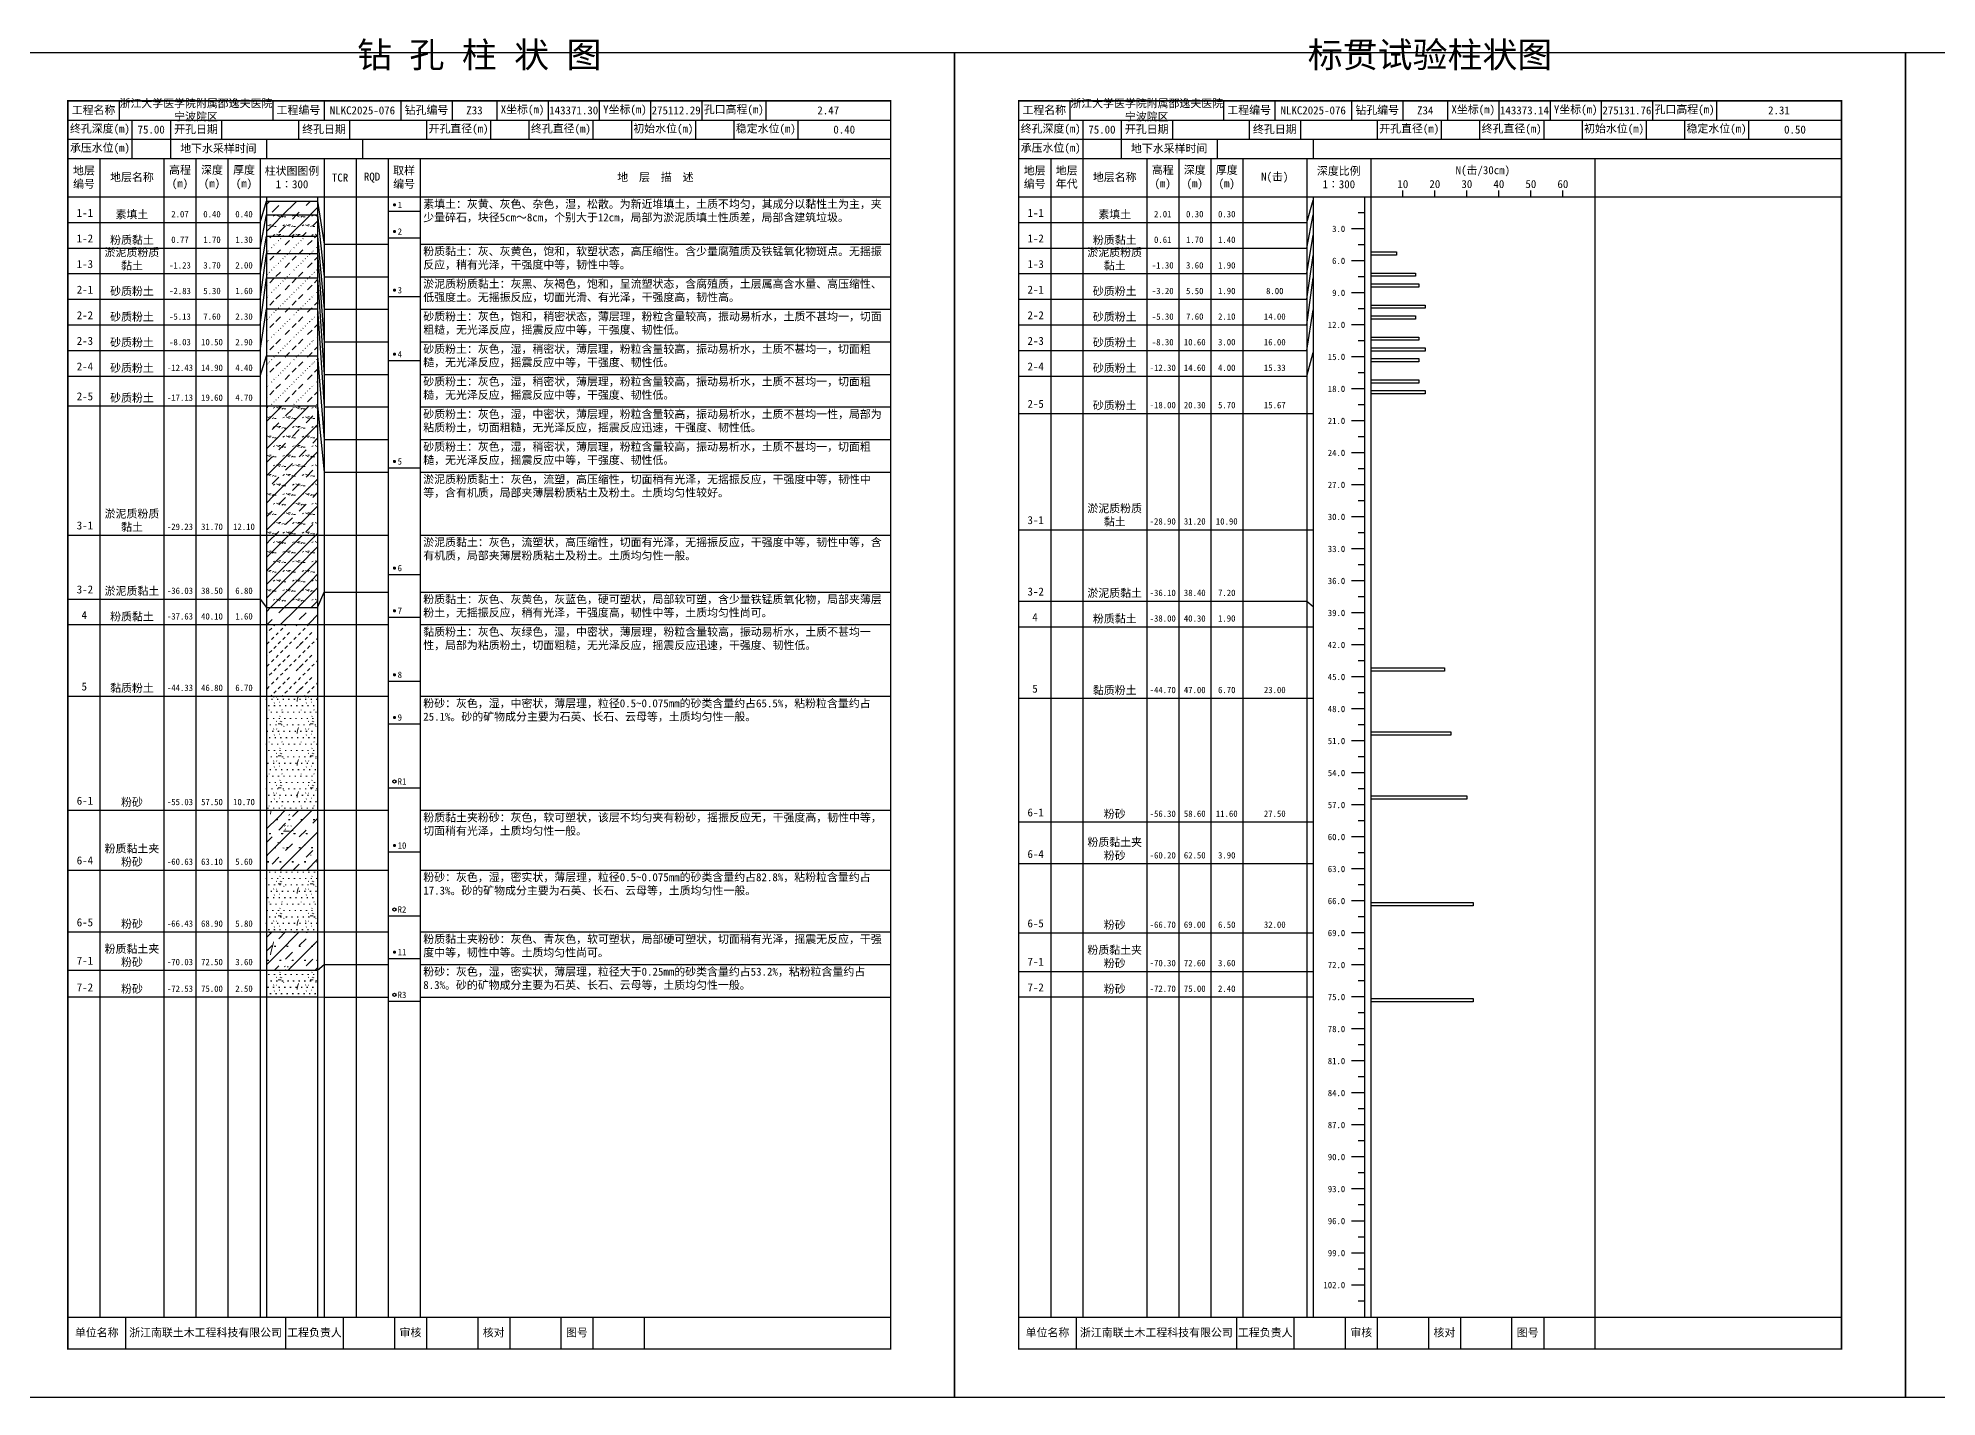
# Model space of a CAD drawing. Extents: x 297 to 65340, y 0 to 425.
# Drawn here: x 42185 to 42778, y 0 to 425 of the extents above; entities that cross this region are included whole.
import ezdxf
from ezdxf.enums import TextEntityAlignment as Align

# ---------------------------------------------------------------- set-up
doc = ezdxf.new("R2010")
doc.units = 0
doc.layers.get('0').update_dxf_attribs({"linetype": 'CONTINUOUS'})
doc.layers.add('FRAME', color=7, linetype='CONTINUOUS')
doc.layers.add('STRATUM', color=7, linetype='CONTINUOUS')
doc.layers.add('HATCH', color=7, linetype='CONTINUOUS', lineweight=13)
doc.styles.add('ST', font='')
doc.styles.get('ST').set_extended_font_data('SimSun')
pattern_1 = [(45, (0, 0), (-4.2426407, 4.2426407), [10, 0]), (45, (1.061, -3.182), (-2.12132034, 6.363961), [3, -3])]
pattern_2 = [(45, (0, 0), (-4.2426407, 4.2426407), [10, 0]), (45, (1.061, -3.182), (-2.12132034, 6.363961), [3, -3]), (26.565, (1.0741, -0.2536), (5.99982296, 5.99981224), [0.567, -12.849]), (0, (0.507, -0.2536), (0, 6), [0.567, -5.433]), (26.565, (-1.5813, 0), (5.99982296, 5.99981224), [0.567, -12.849]), (0, (-1.074, 0.2536), (0, 6), [0.567, -5.433]), (153.435, (0.5071, -0.2536), (-5.9998176, -5.36e-06), [1.134, -12.2826]), (26.565, (4.0741, 2.7464), (5.99982296, 5.99981224), [0.567, -12.849]), (0, (3.507, 2.7464), (0, 6), [0.567, -5.433]), (26.565, (1.4187, 3), (5.99982296, 5.99981224), [0.567, -12.849]), (0, (1.926, 3.2536), (0, 6), [0.567, -5.433]), (153.435, (3.5071, 2.7464), (-5.9998176, -5.36e-06), [1.134, -12.2826])]
pattern_3 = [(45.000006, (0, 0), (-7.3e-07, 6.99998237), [1.971956, -7.927535]), (45.000006, (2.813, 2.829), (-7.3e-07, 6.99998237), [1.99367, -7.905828]), (45.000006, (5.0675, 5.082), (-7.3e-07, 6.99998237), [1.813609, -8.085882]), (26.565052, (0, 3.5), (7.00000042, 7.00000017), [0.0965, -15.555976]), (36.869899, (0.7, 4.2), (6.999999835, 7.000000165), [0.197747, -34.802253]), (315.00001, (3.5, 6.976), (6.99998237, 1.2e-06), [0.033054, -9.866441]), (26.565052, (3.5, 0), (7.00000042, 7.00000017), [0.144749, -15.507727]), (26.565052, (4.2, 0.7), (7.00000042, 7.00000017), [0.10528, -15.547196]), (90.000004, (4.55, 1.05), (-7, -5e-07), [0.028767, -6.971233]), (26.565052, (4.9, 1.4), (7.00000042, 7.00000017), [0.091014, -31.213938]), (36.869899, (5.6, 2.1), (6.999999835, 7.000000165), [0.110692, -34.889308]), (45.000002, (6.3, 2.8), (-2.4e-07, 6.99998237), [0.109112, -9.790383]), (315.00001, (6.914, 3.548), (6.99998237, 1.2e-06), [0.033054, -9.866441]), (36.869898, (1.4, 4.9), (6.999999957, 7.000000043), [0.10224, -34.89776]), (53.130103, (2.1, 5.6), (13.999999763, 21.00000016), [0.134384, -34.865616]), (53.130103, (2.8, 6.3), (13.999999763, 21.00000016), [0.126246, -34.873754])]
pattern_4 = [(82.875, (-0.8346, -1.206), (0.00036925, 10.00017644), [0.08929, -80.53371]), (143.13, (-0.7336, -1.2818), (-29.99996427, 20.00005359), [0.12627, -49.87373]), (172.875, (-0.5564, -1.304), (-70.000245666, 9.99966033), [0.17857, -80.44443]), (206.565, (-0.378, -1.2147), (-9.99970493, -9.99968706), [0.19954, -22.16046]), (243.435, (-0.2887, -1.0363), (8.93e-06, -9.999696), [0.19954, -22.16146]), (255.964, (-0.1994, -0.679), (-0.00020004, -9.99950129), [0.36813, -40.86287]), (255.964, (0.1106, 0.561), (-0.00020004, -9.99950129), [1.27838, -39.95262]), (255.964, (0.179, 0.835), (-0.00020004, -9.99950129), [0.28235, -40.94865]), (216.87, (0.3694, 1.0892), (-9.99998214, -10.00001786), [0.12627, -49.87373]), (243.435, (0.2683, 1.0135), (8.93e-06, -9.999696), [0.19954, -22.16146]), (206.565, (0.548, 1.1785), (-9.99970493, -9.99968706), [0.19954, -22.16046]), (172.875, (0.725, 1.1563), (-70.000245666, 9.99966033), [0.17857, -80.44443]), (143.13, (0.826, 1.0806), (-29.99996427, 20.00005359), [0.12627, -49.87373]), (82.875, (0.815, 0.992), (0.00036925, 10.00017644), [0.08929, -80.53371]), (0, (-0.33, 0.34), (0, 10), [0.89286, -9.10714]), (0, (0.025, 0), (1, 2), [0, -1.75]), (0, (0, 0.025), (1, 2), [0, -1.75]), (0, (0, 0), (1, 2), [0, -1.75]), (0, (-0.025, 0), (1, 2), [0, -1.75]), (0, (0, -0.025), (1, 2), [0, -1.75])]
pattern_5 = [(82.875, (-1.8361, -2.6533), (0.00081235, 22.00038817), [0.196438, -177.174162]), (143.13, (-1.614, -2.82), (-65.9999214, 44.0001179), [0.277794, -109.722206]), (172.875, (-1.224, -2.8687), (-154.00054047, 21.99925272), [0.392854, -176.977746]), (206.565, (-0.831, -2.672), (-21.9993508, -21.9993115), [0.438988, -48.753012]), (243.435, (-0.635, -2.28), (1.96e-05, -21.9993312), [0.438988, -48.755212]), (255.964, (-0.4387, -1.494), (-0.0004401, -21.9989028), [0.809886, -89.898314]), (255.964, (0.2434, 1.2344), (-0.0004401, -21.9989028), [2.812436, -87.895764]), (255.964, (0.394, 1.837), (-0.0004401, -21.9989028), [0.62117, -90.08703]), (216.87, (0.8126, 2.3963), (-21.9999607, -22.0000393), [0.277794, -109.722206]), (243.435, (0.59, 2.23), (1.96e-05, -21.9993312), [0.438988, -48.755212]), (206.565, (1.205, 2.593), (-21.9993508, -21.9993115), [0.438988, -48.753012]), (172.875, (1.595, 2.544), (-154.00054047, 21.99925272), [0.392854, -176.977746]), (143.13, (1.8173, 2.3772), (-65.9999214, 44.0001179), [0.277794, -109.722206]), (82.875, (1.793, 2.1823), (0.00081235, 22.00038817), [0.196438, -177.174162]), (0, (-0.725, 0.748), (0, 22), [1.964292, -20.035708]), (0, (0.055, 0), (2.2, 4.4), [0, -3.85]), (0, (0, 0.055), (2.2, 4.4), [0, -3.85]), (0, (0, 0), (2.2, 4.4), [0, -3.85]), (0, (-0.055, 0), (2.2, 4.4), [0, -3.85]), (0, (0, -0.055), (2.2, 4.4), [0, -3.85])]

# ---------------------------------------------------------------- blocks, each defined once
blk = doc.blocks.new('SolidCircle')
at = {"const_width": 0.5}
blk.add_lwpolyline([(-0.25, 0, 1), (0.25, 0, 1)], format="xyb", close=True, dxfattribs=at)

msp = doc.modelspace()

# ---------------------------------------------------------------- hatches: boundary and pattern name
at = {"layer": 'HATCH'}
h = msp.add_hatch(dxfattribs=at)
h.set_pattern_fill('FZNT', color=256, style=0)
h.set_pattern_definition(pattern_1)
h.paths.add_polyline_path([(42272, 373.67), (42256, 373.67), (42256, 369.33), (42272, 369.33)])
h = msp.add_hatch(dxfattribs=at)
h.set_pattern_fill('YNFNT', color=256, style=0)
h.set_pattern_definition(pattern_2)
h.paths.add_polyline_path([(42272, 369.33), (42256, 369.33), (42256, 362.67), (42272, 362.67)])
h = msp.add_hatch(dxfattribs=at)
h.set_pattern_fill('SZFT', color=256, style=0)
h.set_pattern_definition(pattern_3)
h.paths.add_polyline_path([(42272, 362.67), (42256, 362.67), (42256, 357.33), (42272, 357.33)])
h = msp.add_hatch(dxfattribs=at)
h.set_pattern_fill('SZFT', color=256, style=0)
h.set_pattern_definition(pattern_3)
h.paths.add_polyline_path([(42272, 357.33), (42256, 357.33), (42256, 349.67), (42272, 349.67)])
h = msp.add_hatch(dxfattribs=at)
h.set_pattern_fill('SZFT', color=256, style=0)
h.set_pattern_definition(pattern_3)
h.paths.add_polyline_path([(42272, 349.67), (42256, 349.67), (42256, 340), (42272, 340)])
h = msp.add_hatch(dxfattribs=at)
h.set_pattern_fill('SZFT', color=256, style=0)
h.set_pattern_definition(pattern_3)
h.paths.add_polyline_path([(42272, 340), (42256, 340), (42256, 325.33), (42272, 325.33)])
h = msp.add_hatch(dxfattribs=at)
h.set_pattern_fill('SZFT', color=256, style=0)
h.set_pattern_definition(pattern_3)
h.paths.add_polyline_path([(42272, 325.33), (42256, 325.33), (42256, 309.67), (42272, 309.67)])
h = msp.add_hatch(dxfattribs=at)
h.set_pattern_fill('YNFNT', color=256, style=0)
h.set_pattern_definition(pattern_2)
h.paths.add_polyline_path([(42272, 309.67), (42256, 309.67), (42256, 269.33), (42272, 269.33)])
h = msp.add_hatch(dxfattribs=at)
h.set_pattern_fill('YNNT', color=256, style=0)
h.set_pattern_definition([(45, (0, 0), (-2.12132034, 2.12132034), [10, 0]), (26.565, (1.0741, -0.2536), (5.99982296, 5.99981224), [0.567, -12.849]), (0, (0.507, -0.2536), (0, 6), [0.567, -5.433]), (26.565, (-1.5813, 0), (5.99982296, 5.99981224), [0.567, -12.849]), (0, (-1.074, 0.2536), (0, 6), [0.567, -5.433]), (153.435, (0.5071, -0.2536), (-5.9998176, -5.36e-06), [1.134, -12.2826]), (26.565, (4.0741, 2.7464), (5.99982296, 5.99981224), [0.567, -12.849]), (0, (3.507, 2.7464), (0, 6), [0.567, -5.433]), (26.565, (1.4187, 3), (5.99982296, 5.99981224), [0.567, -12.849]), (0, (1.926, 3.2536), (0, 6), [0.567, -5.433]), (153.435, (3.5071, 2.7464), (-5.9998176, -5.36e-06), [1.134, -12.2826])])
h.paths.add_polyline_path([(42272, 269.33), (42256, 269.33), (42256, 246.67), (42272, 246.67)])
h = msp.add_hatch(dxfattribs=at)
h.set_pattern_fill('FZNT', color=256, style=0)
h.set_pattern_definition(pattern_1)
h.paths.add_polyline_path([(42272, 246.67), (42256, 246.67), (42256, 241.33), (42272, 241.33)])
h = msp.add_hatch(dxfattribs=at)
h.set_pattern_fill('NZFT', color=256, style=0)
h.set_pattern_definition([(45.000005, (0, 0), (-6e-07, 6.99998237), [0.947297, -8.952198]), (45.000005, (1.4, 1.4), (-6e-07, 6.99998237), [0.986898, -8.912597]), (45.000005, (2.8, 2.8), (-6e-07, 6.99998237), [1.060182, -8.839313]), (45.000005, (4.2, 4.2), (-6e-07, 6.99998237), [0.949178, -8.950318]), (45.000005, (5.6, 5.6), (-6e-07, 6.99998237), [1.036501, -8.862994]), (45.000005, (3.5, 0), (-6e-07, 6.99998237), [1.013348, -8.886147]), (45.000005, (4.9, 1.4), (-6e-07, 6.99998237), [1.078956, -12.120371]), (45.000005, (6.3, 2.8), (-6e-07, 6.99998237), [0.998824, -8.900671]), (45.000003, (0.7, 4.2), (-3.7e-07, 6.99998237), [1.05533, -8.844165]), (45.000003, (2.1, 5.6), (-3.7e-07, 6.99998237), [1.036501, -8.862994])])
h.paths.add_polyline_path([(42272, 241.33), (42256, 241.33), (42256, 219), (42272, 219)])
h = msp.add_hatch(dxfattribs=at)
h.set_pattern_fill('FS', color=256, style=0)
h.set_pattern_definition(pattern_4)
h.paths.add_polyline_path([(42272, 219), (42256, 219), (42256, 183.33), (42272, 183.33)])
h = msp.add_hatch(dxfattribs=at)
h.set_pattern_fill('FZNT', color=256, style=0)
h.set_pattern_definition(pattern_1)
h.paths.add_polyline_path([(42272, 183.33), (42256, 183.33), (42256, 164.67), (42272, 164.67)])
h = msp.add_hatch(dxfattribs=at)
h.set_pattern_fill('FS', color=256, scale=2.2, style=0)
h.set_pattern_definition(pattern_5)
h.paths.add_polyline_path([(42272, 183.33), (42256, 183.33), (42256, 164.67), (42272, 164.67)])
h = msp.add_hatch(dxfattribs=at)
h.set_pattern_fill('FS', color=256, style=0)
h.set_pattern_definition(pattern_4)
h.paths.add_polyline_path([(42272, 164.67), (42256, 164.67), (42256, 145.33), (42272, 145.33)])
h = msp.add_hatch(dxfattribs=at)
h.set_pattern_fill('FZNT', color=256, style=0)
h.set_pattern_definition(pattern_1)
h.paths.add_polyline_path([(42272, 145.33), (42256, 145.33), (42256, 133.33), (42272, 133.33)])
h = msp.add_hatch(dxfattribs=at)
h.set_pattern_fill('FS', color=256, scale=2.2, style=0)
h.set_pattern_definition(pattern_5)
h.paths.add_polyline_path([(42272, 145.33), (42256, 145.33), (42256, 133.33), (42272, 133.33)])
h = msp.add_hatch(dxfattribs=at)
h.set_pattern_fill('FS', color=256, style=0)
h.set_pattern_definition(pattern_4)
h.paths.add_polyline_path([(42272, 133.33), (42256, 133.33), (42256, 125), (42272, 125)])

# ---------------------------------------------------------------- linework, layer by layer
at = {"layer": 'FRAME', "color": 245, "linetype": 'Continuous'}
for points in [[(42174, 0), (42471, 0), (42471, 420), (42174, 420)], [(42471, 0), (42768, 0), (42768, 420), (42471, 420)], [(42768, 0), (43065, 0), (43065, 420), (42768, 420)]]:
    msp.add_lwpolyline(points, close=True, dxfattribs=at)
at = {"layer": 'FRAME', "linetype": 'Continuous', "const_width": 0.5}
for points in [[(42194, 15), (42451, 15), (42451, 405), (42194, 405)], [(42491, 15), (42748, 15), (42748, 405), (42491, 405)]]:
    msp.add_lwpolyline(points, close=True, dxfattribs=at)
at = {"layer": 'FRAME', "color": 0, "linetype": 'Continuous'}
for points in [[(42210, 405), (42210, 399)], [(42258, 405), (42258, 399)], [(42274, 405), (42274, 399)], [(42298, 405), (42298, 399)], [(42314, 405), (42314, 399)], [(42328, 405), (42328, 399)], [(42344, 405), (42344, 399)], [(42360, 405), (42360, 399)], [(42376, 405), (42376, 399)], [(42392, 405), (42392, 399)], [(42412, 405), (42412, 399)], [(42451, 405), (42451, 399)], [(42507, 405), (42507, 399)], [(42555, 405), (42555, 399)], [(42571, 405), (42571, 399)], [(42595, 405), (42595, 399)], [(42611, 405), (42611, 399)], [(42625, 405), (42625, 399)], [(42641, 405), (42641, 399)], [(42657, 405), (42657, 399)], [(42673, 405), (42673, 399)], [(42689, 405), (42689, 399)], [(42709, 405), (42709, 399)], [(42748, 405), (42748, 399)], [(42194, 399), (42451, 399)], [(42214, 399), (42214, 393)], [(42226, 399), (42226, 393)], [(42242, 399), (42242, 393)], [(42266, 399), (42266, 393)], [(42282, 399), (42282, 393)], [(42306, 399), (42306, 393)], [(42326, 399), (42326, 393)], [(42338, 399), (42338, 393)], [(42358, 399), (42358, 393)], [(42370, 399), (42370, 393)], [(42390, 399), (42390, 393)], [(42402, 399), (42402, 393)], [(42422, 399), (42422, 393)], [(42451, 399), (42451, 393)], [(42491, 399), (42748, 399)], [(42511, 399), (42511, 393)], [(42523, 399), (42523, 393)], [(42539, 399), (42539, 393)], [(42563, 399), (42563, 393)], [(42579, 399), (42579, 393)], [(42603, 399), (42603, 393)], [(42623, 399), (42623, 393)], [(42635, 399), (42635, 393)], [(42655, 399), (42655, 393)], [(42667, 399), (42667, 393)], [(42687, 399), (42687, 393)], [(42699, 399), (42699, 393)], [(42719, 399), (42719, 393)], [(42748, 399), (42748, 393)], [(42194, 393), (42451, 393)], [(42214, 393), (42214, 387)], [(42226, 393), (42226, 387)], [(42256, 393), (42256, 387)], [(42286, 393), (42286, 387)], [(42491, 393), (42748, 393)], [(42511, 393), (42511, 387)], [(42523, 393), (42523, 387)], [(42553, 393), (42553, 387)], [(42583, 393), (42583, 387)], [(42194, 387), (42451, 387)], [(42204, 387), (42204, 25)], [(42224, 387), (42224, 25)], [(42234, 387), (42234, 25)], [(42244, 387), (42244, 25)], [(42254, 387), (42254, 25)], [(42274, 387), (42274, 25)], [(42284, 387), (42284, 25)], [(42294, 387), (42294, 25)], [(42304, 387), (42304, 25)], [(42451, 387), (42451, 25)], [(42491, 387), (42748, 387)], [(42501, 387), (42501, 25)], [(42511, 387), (42511, 25)], [(42531, 387), (42531, 25)], [(42541, 387), (42541, 25)], [(42551, 387), (42551, 25)], [(42561, 387), (42561, 25)], [(42581, 387), (42581, 25)], [(42601, 387), (42601, 25)], [(42671, 387), (42671, 25)], [(42194, 375), (42451, 375)], [(42256, 375), (42256, 25)], [(42272, 375), (42272, 25)], [(42491, 375), (42748, 375)], [(42583, 375), (42583, 25)], [(42599, 375), (42599, 25)], [(42611, 375), (42611, 377)], [(42621, 375), (42621, 377)], [(42631, 375), (42631, 377)], [(42641, 375), (42641, 377)], [(42651, 375), (42651, 377)], [(42661, 375), (42661, 377)], [(42194, 25), (42451, 25)], [(42212, 25), (42212, 15)], [(42262, 25), (42262, 15)], [(42280, 25), (42280, 15)], [(42296, 25), (42296, 15)], [(42306, 25), (42306, 15)], [(42322, 25), (42322, 15)], [(42332, 25), (42332, 15)], [(42348, 25), (42348, 15)], [(42358, 25), (42358, 15)], [(42374, 25), (42374, 15)], [(42491, 25), (42748, 25)], [(42509, 25), (42509, 15)], [(42559, 25), (42559, 15)], [(42577, 25), (42577, 15)], [(42593, 25), (42593, 15)], [(42603, 25), (42603, 15)], [(42619, 25), (42619, 15)], [(42629, 25), (42629, 15)], [(42645, 25), (42645, 15)], [(42655, 25), (42655, 15)], [(42671, 25), (42671, 15)]]:
    msp.add_lwpolyline(points, dxfattribs=at)
at = {"layer": 'STRATUM', "linetype": 'Continuous'}
for points in [[(42581, 367), (42583, 374)], [(42254, 367), (42256, 373.67), (42272, 373.67), (42274, 360.23)], [(42254, 359), (42256, 369.33), (42272, 369.33), (42274, 350.06)], [(42294, 370.5), (42304, 370.5)], [(42581, 359), (42583, 369.33)], [(42599, 370), (42597, 370)], [(42194, 367), (42204, 367)], [(42204, 367), (42224, 367)], [(42224, 367), (42234, 367)], [(42234, 367), (42244, 367)], [(42244, 367), (42254, 367)], [(42254, 351), (42256, 362.67), (42272, 362.67), (42274, 339.88)], [(42294, 362.17), (42304, 362.17)], [(42491, 367), (42501, 367)], [(42501, 367), (42511, 367)], [(42511, 367), (42531, 367)], [(42531, 367), (42541, 367)], [(42541, 367), (42551, 367)], [(42551, 367), (42561, 367)], [(42561, 367), (42581, 367)], [(42581, 351), (42583, 363)], [(42599, 365), (42595, 365)], [(42194, 359), (42204, 359)], [(42204, 359), (42224, 359)], [(42224, 359), (42234, 359)], [(42234, 359), (42244, 359)], [(42244, 359), (42254, 359)], [(42254, 343), (42256, 357.33), (42272, 357.33), (42274, 329.7)], [(42274, 360.23), (42284, 360.23)], [(42284, 360.23), (42294, 360.23)], [(42304, 360.23), (42451, 360.23)], [(42491, 359), (42501, 359)], [(42501, 359), (42511, 359)], [(42511, 359), (42531, 359)], [(42531, 359), (42541, 359)], [(42541, 359), (42551, 359)], [(42551, 359), (42561, 359)], [(42561, 359), (42581, 359)], [(42581, 343), (42583, 356.67)], [(42599, 360), (42597, 360)], [(42601, 357.83), (42609, 357.83), (42609, 356.83), (42601, 356.83)], [(42194, 351), (42204, 351)], [(42204, 351), (42224, 351)], [(42224, 351), (42234, 351)], [(42234, 351), (42244, 351)], [(42244, 351), (42254, 351)], [(42274, 350.06), (42284, 350.06)], [(42284, 350.06), (42294, 350.06)], [(42304, 350.06), (42451, 350.06)], [(42491, 351), (42501, 351)], [(42501, 351), (42511, 351)], [(42511, 351), (42531, 351)], [(42531, 351), (42541, 351)], [(42541, 351), (42551, 351)], [(42551, 351), (42561, 351)], [(42561, 351), (42581, 351)], [(42599, 355), (42595, 355)], [(42601, 351.17), (42615, 351.17), (42615, 350.17), (42601, 350.17)], [(42254, 335), (42256, 349.67), (42272, 349.67), (42274, 319.53)], [(42581, 335), (42583, 349.67)], [(42599, 345), (42595, 345)], [(42599, 350), (42597, 350)], [(42601, 347.83), (42616, 347.83), (42616, 346.83), (42601, 346.83)], [(42194, 343), (42204, 343)], [(42204, 343), (42224, 343)], [(42224, 343), (42234, 343)], [(42234, 343), (42244, 343)], [(42244, 343), (42254, 343)], [(42254, 327), (42256, 340), (42272, 340), (42274, 309.35)], [(42274, 339.88), (42284, 339.88)], [(42284, 339.88), (42294, 339.88)], [(42294, 343.83), (42304, 343.83)], [(42304, 339.88), (42451, 339.88)], [(42491, 343), (42501, 343)], [(42501, 343), (42511, 343)], [(42511, 343), (42531, 343)], [(42531, 343), (42541, 343)], [(42541, 343), (42551, 343)], [(42551, 343), (42561, 343)], [(42561, 343), (42581, 343)], [(42581, 327), (42583, 339.67)], [(42599, 340), (42597, 340)], [(42601, 341.17), (42618, 341.17), (42618, 340.17), (42601, 340.17)], [(42194, 335), (42204, 335)], [(42204, 335), (42224, 335)], [(42224, 335), (42234, 335)], [(42234, 335), (42244, 335)], [(42244, 335), (42254, 335)], [(42491, 335), (42501, 335)], [(42501, 335), (42511, 335)], [(42511, 335), (42531, 335)], [(42531, 335), (42541, 335)], [(42541, 335), (42551, 335)], [(42551, 335), (42561, 335)], [(42561, 335), (42581, 335)], [(42599, 335), (42595, 335)], [(42601, 337.83), (42615, 337.83), (42615, 336.83), (42601, 336.83)], [(42194, 327), (42204, 327)], [(42204, 327), (42224, 327)], [(42224, 327), (42234, 327)], [(42234, 327), (42244, 327)], [(42244, 327), (42254, 327)], [(42274, 329.7), (42284, 329.7)], [(42284, 329.7), (42294, 329.7)], [(42304, 329.7), (42451, 329.7)], [(42491, 327), (42501, 327)], [(42501, 327), (42511, 327)], [(42511, 327), (42531, 327)], [(42531, 327), (42541, 327)], [(42541, 327), (42551, 327)], [(42551, 327), (42561, 327)], [(42561, 327), (42581, 327)], [(42581, 319), (42583, 326.33)], [(42599, 330), (42597, 330)], [(42601, 331.17), (42616, 331.17), (42616, 330.17), (42601, 330.17)], [(42601, 327.83), (42618, 327.83), (42618, 326.83), (42601, 326.83)], [(42254, 319), (42256, 325.33), (42272, 325.33), (42274, 299.17)], [(42294, 323.83), (42304, 323.83)], [(42599, 325), (42595, 325)], [(42601, 324.5), (42616, 324.5), (42616, 323.5), (42601, 323.5)], [(42194, 319), (42204, 319)], [(42204, 319), (42224, 319)], [(42224, 319), (42234, 319)], [(42234, 319), (42244, 319)], [(42244, 319), (42254, 319)], [(42274, 319.53), (42284, 319.53)], [(42284, 319.53), (42294, 319.53)], [(42304, 319.53), (42451, 319.53)], [(42491, 319), (42501, 319)], [(42501, 319), (42511, 319)], [(42511, 319), (42531, 319)], [(42531, 319), (42541, 319)], [(42541, 319), (42551, 319)], [(42551, 319), (42561, 319)], [(42561, 319), (42581, 319)], [(42599, 315), (42595, 315)], [(42599, 320), (42597, 320)], [(42601, 317.83), (42616, 317.83), (42616, 316.83), (42601, 316.83)], [(42601, 314.5), (42618, 314.5), (42618, 313.5), (42601, 313.5)], [(42194, 309.67), (42204, 309.67)], [(42204, 309.67), (42224, 309.67)], [(42224, 309.67), (42234, 309.67)], [(42234, 309.67), (42244, 309.67)], [(42244, 309.67), (42254, 309.67)], [(42254, 309.67), (42256, 309.67), (42272, 309.67), (42274, 289)], [(42274, 309.35), (42284, 309.35)], [(42284, 309.35), (42294, 309.35)], [(42304, 309.35), (42451, 309.35)], [(42599, 310), (42597, 310)], [(42491, 307.33), (42501, 307.33)], [(42501, 307.33), (42511, 307.33)], [(42511, 307.33), (42531, 307.33)], [(42531, 307.33), (42541, 307.33)], [(42541, 307.33), (42551, 307.33)], [(42551, 307.33), (42561, 307.33)], [(42561, 307.33), (42581, 307.33)], [(42581, 307.33), (42583, 307.33)], [(42599, 305), (42595, 305)], [(42274, 299.17), (42284, 299.17)], [(42284, 299.17), (42294, 299.17)], [(42304, 299.17), (42451, 299.17)], [(42599, 300), (42597, 300)], [(42599, 295), (42595, 295)], [(42274, 289), (42284, 289)], [(42284, 289), (42294, 289)], [(42294, 290.33), (42304, 290.33)], [(42304, 289), (42451, 289)], [(42599, 285), (42595, 285)], [(42599, 290), (42597, 290)], [(42599, 280), (42597, 280)], [(42599, 275), (42595, 275)], [(42194, 269.33), (42204, 269.33)], [(42204, 269.33), (42224, 269.33)], [(42224, 269.33), (42234, 269.33)], [(42234, 269.33), (42244, 269.33)], [(42244, 269.33), (42254, 269.33)], [(42254, 269.33), (42256, 269.33), (42272, 269.33), (42274, 269.33)], [(42274, 269.33), (42284, 269.33)], [(42284, 269.33), (42294, 269.33)], [(42304, 269.33), (42451, 269.33)], [(42491, 271), (42501, 271)], [(42501, 271), (42511, 271)], [(42511, 271), (42531, 271)], [(42531, 271), (42541, 271)], [(42541, 271), (42551, 271)], [(42551, 271), (42561, 271)], [(42561, 271), (42581, 271)], [(42581, 271), (42583, 271)], [(42599, 270), (42597, 270)], [(42599, 265), (42595, 265)], [(42294, 257), (42304, 257)], [(42599, 260), (42597, 260)], [(42194, 249.33), (42204, 249.33)], [(42204, 249.33), (42224, 249.33)], [(42224, 249.33), (42234, 249.33)], [(42234, 249.33), (42244, 249.33)], [(42244, 249.33), (42254, 249.33)], [(42254, 249.33), (42256, 246.67), (42272, 246.67), (42274, 251.51)], [(42274, 251.51), (42284, 251.51)], [(42284, 251.51), (42294, 251.51)], [(42304, 251.51), (42451, 251.51)], [(42599, 255), (42595, 255)], [(42599, 250), (42597, 250)], [(42294, 243.67), (42304, 243.67)], [(42491, 248.67), (42501, 248.67)], [(42501, 248.67), (42511, 248.67)], [(42511, 248.67), (42531, 248.67)], [(42531, 248.67), (42541, 248.67)], [(42541, 248.67), (42551, 248.67)], [(42551, 248.67), (42561, 248.67)], [(42561, 248.67), (42581, 248.67)], [(42581, 248.67), (42583, 247)], [(42599, 245), (42595, 245)], [(42194, 241.33), (42204, 241.33)], [(42204, 241.33), (42224, 241.33)], [(42224, 241.33), (42234, 241.33)], [(42234, 241.33), (42244, 241.33)], [(42244, 241.33), (42254, 241.33)], [(42254, 241.33), (42256, 241.33), (42272, 241.33), (42274, 241.33)], [(42274, 241.33), (42284, 241.33)], [(42284, 241.33), (42294, 241.33)], [(42304, 241.33), (42451, 241.33)], [(42491, 240.67), (42501, 240.67)], [(42501, 240.67), (42511, 240.67)], [(42511, 240.67), (42531, 240.67)], [(42531, 240.67), (42541, 240.67)], [(42541, 240.67), (42551, 240.67)], [(42551, 240.67), (42561, 240.67)], [(42561, 240.67), (42581, 240.67)], [(42581, 240.67), (42583, 240.67)], [(42599, 240), (42597, 240)], [(42599, 235), (42595, 235)], [(42599, 230), (42597, 230)], [(42601, 227.83), (42624, 227.83), (42624, 226.83), (42601, 226.83)], [(42294, 223.67), (42304, 223.67)], [(42599, 225), (42595, 225)], [(42599, 220), (42597, 220)], [(42194, 219), (42204, 219)], [(42204, 219), (42224, 219)], [(42224, 219), (42234, 219)], [(42234, 219), (42244, 219)], [(42244, 219), (42254, 219)], [(42254, 219), (42256, 219), (42272, 219), (42274, 219)], [(42274, 219), (42284, 219)], [(42284, 219), (42294, 219)], [(42304, 219), (42451, 219)], [(42491, 218.33), (42501, 218.33)], [(42501, 218.33), (42511, 218.33)], [(42511, 218.33), (42531, 218.33)], [(42531, 218.33), (42541, 218.33)], [(42541, 218.33), (42551, 218.33)], [(42551, 218.33), (42561, 218.33)], [(42561, 218.33), (42581, 218.33)], [(42581, 218.33), (42583, 218.33)], [(42599, 215), (42595, 215)], [(42294, 210.33), (42304, 210.33)], [(42599, 210), (42597, 210)], [(42601, 207.83), (42626, 207.83), (42626, 206.83), (42601, 206.83)], [(42599, 205), (42595, 205)], [(42599, 200), (42597, 200)], [(42294, 190.33), (42304, 190.33)], [(42599, 195), (42595, 195)], [(42599, 190), (42597, 190)], [(42599, 185), (42595, 185)], [(42601, 187.83), (42631, 187.83), (42631, 186.83), (42601, 186.83)], [(42194, 183.33), (42204, 183.33)], [(42204, 183.33), (42224, 183.33)], [(42224, 183.33), (42234, 183.33)], [(42234, 183.33), (42244, 183.33)], [(42244, 183.33), (42254, 183.33)], [(42254, 183.33), (42256, 183.33), (42272, 183.33), (42274, 183.33)], [(42274, 183.33), (42284, 183.33)], [(42284, 183.33), (42294, 183.33)], [(42304, 183.33), (42451, 183.33)], [(42491, 179.67), (42501, 179.67)], [(42501, 179.67), (42511, 179.67)], [(42511, 179.67), (42531, 179.67)], [(42531, 179.67), (42541, 179.67)], [(42541, 179.67), (42551, 179.67)], [(42551, 179.67), (42561, 179.67)], [(42561, 179.67), (42581, 179.67)], [(42581, 179.67), (42583, 179.67)], [(42599, 180), (42597, 180)], [(42599, 175), (42595, 175)], [(42294, 170.33), (42304, 170.33)], [(42491, 166.67), (42501, 166.67)], [(42501, 166.67), (42511, 166.67)], [(42511, 166.67), (42531, 166.67)], [(42531, 166.67), (42541, 166.67)], [(42541, 166.67), (42551, 166.67)], [(42551, 166.67), (42561, 166.67)], [(42561, 166.67), (42581, 166.67)], [(42581, 166.67), (42583, 166.67)], [(42599, 170), (42597, 170)], [(42194, 164.67), (42204, 164.67)], [(42204, 164.67), (42224, 164.67)], [(42224, 164.67), (42234, 164.67)], [(42234, 164.67), (42244, 164.67)], [(42244, 164.67), (42254, 164.67)], [(42254, 164.67), (42256, 164.67), (42272, 164.67), (42274, 164.67)], [(42274, 164.67), (42284, 164.67)], [(42284, 164.67), (42294, 164.67)], [(42304, 164.67), (42451, 164.67)], [(42599, 165), (42595, 165)], [(42599, 155), (42595, 155)], [(42599, 160), (42597, 160)], [(42601, 154.5), (42633, 154.5), (42633, 153.5), (42601, 153.5)], [(42294, 150.33), (42304, 150.33)], [(42599, 150), (42597, 150)], [(42194, 145.33), (42204, 145.33)], [(42204, 145.33), (42224, 145.33)], [(42224, 145.33), (42234, 145.33)], [(42234, 145.33), (42244, 145.33)], [(42244, 145.33), (42254, 145.33)], [(42254, 145.33), (42256, 145.33), (42272, 145.33), (42274, 145.33)], [(42274, 145.33), (42284, 145.33)], [(42284, 145.33), (42294, 145.33)], [(42304, 145.33), (42451, 145.33)], [(42491, 145), (42501, 145)], [(42501, 145), (42511, 145)], [(42511, 145), (42531, 145)], [(42531, 145), (42541, 145)], [(42541, 145), (42551, 145)], [(42551, 145), (42561, 145)], [(42561, 145), (42581, 145)], [(42581, 145), (42583, 145)], [(42599, 145), (42595, 145)], [(42294, 137), (42304, 137)], [(42599, 140), (42597, 140)], [(42194, 133.33), (42204, 133.33)], [(42204, 133.33), (42224, 133.33)], [(42224, 133.33), (42234, 133.33)], [(42234, 133.33), (42244, 133.33)], [(42244, 133.33), (42254, 133.33)], [(42254, 133.33), (42256, 133.33), (42272, 133.33), (42274, 135.16)], [(42274, 135.16), (42284, 135.16)], [(42284, 135.16), (42294, 135.16)], [(42304, 135.16), (42451, 135.16)], [(42491, 133), (42501, 133)], [(42501, 133), (42511, 133)], [(42511, 133), (42531, 133)], [(42531, 133), (42541, 133)], [(42541, 133), (42551, 133)], [(42551, 133), (42561, 133)], [(42561, 133), (42581, 133)], [(42581, 133), (42583, 133)], [(42599, 135), (42595, 135)], [(42194, 125), (42204, 125)], [(42204, 125), (42224, 125)], [(42224, 125), (42234, 125)], [(42234, 125), (42244, 125)], [(42244, 125), (42254, 125)], [(42254, 125), (42256, 125), (42272, 125), (42274, 124.98)], [(42274, 124.98), (42284, 124.98)], [(42284, 124.98), (42294, 124.98)], [(42304, 124.98), (42451, 124.98)], [(42491, 125), (42501, 125)], [(42501, 125), (42511, 125)], [(42511, 125), (42531, 125)], [(42531, 125), (42541, 125)], [(42541, 125), (42551, 125)], [(42551, 125), (42561, 125)], [(42561, 125), (42581, 125)], [(42581, 125), (42583, 125)], [(42599, 125), (42595, 125)], [(42599, 130), (42597, 130)], [(42294, 123.67), (42304, 123.67)], [(42599, 120), (42597, 120)], [(42601, 124.5), (42633, 124.5), (42633, 123.5), (42601, 123.5)], [(42599, 115), (42595, 115)], [(42599, 110), (42597, 110)], [(42599, 105), (42595, 105)], [(42599, 95), (42595, 95)], [(42599, 100), (42597, 100)], [(42599, 90), (42597, 90)], [(42599, 85), (42595, 85)], [(42599, 80), (42597, 80)], [(42599, 75), (42595, 75)], [(42599, 70), (42597, 70)], [(42599, 65), (42595, 65)], [(42599, 60), (42597, 60)], [(42599, 55), (42595, 55)], [(42599, 50), (42597, 50)], [(42599, 45), (42595, 45)], [(42599, 40), (42597, 40)], [(42599, 35), (42595, 35)], [(42599, 30), (42597, 30)]]:
    msp.add_lwpolyline(points, dxfattribs=at)
at = {"layer": 'STRATUM'}
for centre in [(42296, 192.33), (42296, 152.33), (42296, 125.67)]:
    msp.add_circle(centre, 0.5, dxfattribs=at)

# ---------------------------------------------------------------- block references
for p in [(42296, 372.5), (42296, 364.17), (42296, 345.83), (42296, 325.83), (42296, 292.33), (42296, 259), (42296, 245.67), (42296, 225.67), (42296, 212.33), (42296, 172.33), (42296, 139)]:
    msp.add_blockref('SolidCircle', p, dxfattribs=at)

# ---------------------------------------------------------------- texts
at = {"layer": 'FRAME', "style": 'ST'}
for s, p in [('钻 孔 柱 状 图', (42322.5, 413)), ('标贯试验柱状图', (42619.5, 413))]:
    msp.add_text(s, height=8, dxfattribs=at).set_placement(p, align=Align.BOTTOM_CENTER)
for s, p in [('10', (42611, 379)), ('20', (42621, 379)), ('30', (42631, 379)), ('40', (42641, 379)), ('50', (42651, 379)), ('60', (42661, 379))]:
    msp.add_text(s, height=2.5, dxfattribs=at).set_placement(p, align=Align.MIDDLE_CENTER)
at = {"layer": 'FRAME', "char_height": 2.5, "attachment_point": 5, "style": 'ST'}
for s, insert, width in [('工程名称', (42202, 402), 16), ('浙江大学医学院附属邵逸夫医院宁波院区', (42234, 402), 48), ('工程编号', (42266, 402), 16), ('钻孔编号', (42306, 402), 16), ('X坐标(m)', (42336, 402), 16), ('Y坐标(m)', (42368, 402), 16), ('孔口高程(m)', (42402, 402), 20), ('工程名称', (42499, 402), 16), ('浙江大学医学院附属邵逸夫医院宁波院区', (42531, 402), 48), ('工程编号', (42563, 402), 16), ('钻孔编号', (42603, 402), 16), ('X坐标(m)', (42633, 402), 16), ('Y坐标(m)', (42665, 402), 16), ('孔口高程(m)', (42699, 402), 20), ('终孔深度(m)', (42204, 396), 20), ('开孔日期', (42234, 396), 16), ('终孔日期', (42274, 396), 16), ('NLKC2025-076', (42286, 402), 24), ('开孔直径(m)', (42316, 396), 20), ('Z33', (42321, 402), 14), ('终孔直径(m)', (42348, 396), 20), ('143371.30', (42352, 402), 16), ('初始水位(m)', (42380, 396), 20), ('275112.29', (42384, 402), 16), ('稳定水位(m)', (42412, 396), 20), ('2.47', (42431.5, 402), 39), ('终孔深度(m)', (42501, 396), 20), ('开孔日期', (42531, 396), 16), ('终孔日期', (42571, 396), 16), ('NLKC2025-076', (42583, 402), 24), ('开孔直径(m)', (42613, 396), 20), ('Z34', (42618, 402), 14), ('终孔直径(m)', (42645, 396), 20), ('143373.14', (42649, 402), 16), ('初始水位(m)', (42677, 396), 20), ('275131.76', (42681, 402), 16), ('稳定水位(m)', (42709, 396), 20), ('2.31', (42728.5, 402), 39), ('承压水位(m)', (42204, 390), 20), ('75.00', (42220, 396), 12), ('地下水采样时间', (42241, 390), 30), ('0.40', (42436.5, 396), 29), ('承压水位(m)', (42501, 390), 20), ('75.00', (42517, 396), 12), ('地下水采样时间', (42538, 390), 30), ('0.50', (42733.5, 396), 29), ('地层编号', (42199, 381), 10), ('地层名称', (42214, 381), 20), ('高程\\P(m)', (42229, 381), 10), ('深度\\P(m)', (42239, 381), 10), ('厚度\\P(m)', (42249, 381), 10), ('柱状图图例\\P1∶300', (42264, 381), 20), ('TCR', (42279, 381), 10), ('RQD', (42289, 381), 10), ('取样编号', (42299, 381), 10), ('地  层  描  述', (42377.5, 381), 147), ('地层编号', (42496, 381), 10), ('地层年代', (42506, 381), 10), ('地层名称', (42521, 381), 20), ('高程\\P(m)', (42536, 381), 10), ('深度\\P(m)', (42546, 381), 10), ('厚度\\P(m)', (42556, 381), 10), ('N(击)', (42571, 381), 20), ('深度比例\\P1∶300', (42591, 381), 20), ('N(击/30cm)', (42636, 383), 70), ('单位名称', (42203, 20), 18), ('浙江南联土木工程科技有限公司', (42237, 20), 50), ('工程负责人', (42271, 20), 18), ('审核', (42301, 20), 10), ('核对', (42327, 20), 10), ('图号', (42353, 20), 10), ('单位名称', (42500, 20), 18), ('浙江南联土木工程科技有限公司', (42534, 20), 50), ('工程负责人', (42568, 20), 18), ('审核', (42598, 20), 10), ('核对', (42624, 20), 10), ('图号', (42650, 20), 10)]:
    msp.add_mtext(s, dxfattribs=dict(at, insert=insert, width=width))
at = {"layer": 'STRATUM', "style": 'ST'}
for s, height, p in [('1-1', 2.5, (42196.75, 370)), ('1', 2, (42297, 372.5)), ('1-1', 2.5, (42493.75, 370)), ('1-2', 2.5, (42196.75, 362)), ('2', 2, (42297, 364.17)), ('1-2', 2.5, (42493.75, 362)), ('1-3', 2.5, (42196.75, 354)), ('1-3', 2.5, (42493.75, 354)), ('2-1', 2.5, (42196.75, 346)), ('3', 2, (42297, 345.83)), ('2-1', 2.5, (42493.75, 346)), ('2-2', 2.5, (42196.75, 338)), ('2-2', 2.5, (42493.75, 338)), ('2-3', 2.5, (42196.75, 330)), ('4', 2, (42297, 325.83)), ('2-3', 2.5, (42493.75, 330)), ('2-4', 2.5, (42196.75, 322)), ('2-4', 2.5, (42493.75, 322)), ('2-5', 2.5, (42196.75, 312.67)), ('2-5', 2.5, (42493.75, 310.33)), ('5', 2, (42297, 292.33)), ('3-1', 2.5, (42196.75, 272.33)), ('3-1', 2.5, (42493.75, 274)), ('6', 2, (42297, 259)), ('3-2', 2.5, (42196.75, 252.33)), ('3-2', 2.5, (42493.75, 251.67)), ('4', 2.5, (42198.25, 244.33)), ('7', 2, (42297, 245.67)), ('4', 2.5, (42495.25, 243.67)), ('8', 2, (42297, 225.67)), ('5', 2.5, (42198.25, 222)), ('5', 2.5, (42495.25, 221.33)), ('9', 2, (42297, 212.33)), ('R1', 2, (42297, 192.33)), ('6-1', 2.5, (42196.75, 186.33)), ('6-1', 2.5, (42493.75, 182.67)), ('10', 2, (42297, 172.33)), ('6-4', 2.5, (42196.75, 167.67)), ('6-4', 2.5, (42493.75, 169.67)), ('6-5', 2.5, (42196.75, 148.33)), ('R2', 2, (42297, 152.33)), ('6-5', 2.5, (42493.75, 148)), ('7-1', 2.5, (42196.75, 136.33)), ('11', 2, (42297, 139)), ('7-1', 2.5, (42493.75, 136)), ('7-2', 2.5, (42196.75, 128)), ('R3', 2, (42297, 125.67)), ('7-2', 2.5, (42493.75, 128))]:
    msp.add_text(s, height=height, dxfattribs=at).set_placement(p, align=Align.MIDDLE_LEFT)
for s, p in [('2.07', (42229, 368)), ('0.40', (42239, 368)), ('0.40', (42249, 368)), ('2.01', (42536, 368)), ('0.30', (42546, 368)), ('0.30', (42556, 368)), ('0.77', (42229, 360)), ('1.70', (42239, 360)), ('1.30', (42249, 360)), ('0.61', (42536, 360)), ('1.70', (42546, 360)), ('1.40', (42556, 360)), ('-1.23', (42229, 352)), ('3.70', (42239, 352)), ('2.00', (42249, 352)), ('-1.30', (42536, 352)), ('3.60', (42546, 352)), ('1.90', (42556, 352)), ('-2.83', (42229, 344)), ('5.30', (42239, 344)), ('1.60', (42249, 344)), ('-3.20', (42536, 344)), ('5.50', (42546, 344)), ('1.90', (42556, 344)), ('8.00', (42571, 344)), ('-5.13', (42229, 336)), ('7.60', (42239, 336)), ('2.30', (42249, 336)), ('-5.30', (42536, 336)), ('7.60', (42546, 336)), ('2.10', (42556, 336)), ('14.00', (42571, 336)), ('-8.03', (42229, 328)), ('10.50', (42239, 328)), ('2.90', (42249, 328)), ('-8.30', (42536, 328)), ('10.60', (42546, 328)), ('3.00', (42556, 328)), ('16.00', (42571, 328)), ('-12.43', (42229, 320)), ('14.90', (42239, 320)), ('4.40', (42249, 320)), ('-12.30', (42536, 320)), ('14.60', (42546, 320)), ('4.00', (42556, 320)), ('15.33', (42571, 320)), ('-17.13', (42229, 310.67)), ('19.60', (42239, 310.67)), ('4.70', (42249, 310.67)), ('-18.00', (42536, 308.33)), ('20.30', (42546, 308.33)), ('5.70', (42556, 308.33)), ('15.67', (42571, 308.33)), ('-29.23', (42229, 270.33)), ('31.70', (42239, 270.33)), ('12.10', (42249, 270.33)), ('-28.90', (42536, 272)), ('31.20', (42546, 272)), ('10.90', (42556, 272)), ('-36.03', (42229, 250.33)), ('38.50', (42239, 250.33)), ('6.80', (42249, 250.33)), ('-36.10', (42536, 249.67)), ('38.40', (42546, 249.67)), ('7.20', (42556, 249.67)), ('-37.63', (42229, 242.33)), ('40.10', (42239, 242.33)), ('1.60', (42249, 242.33)), ('-38.00', (42536, 241.67)), ('40.30', (42546, 241.67)), ('1.90', (42556, 241.67)), ('-44.33', (42229, 220)), ('46.80', (42239, 220)), ('6.70', (42249, 220)), ('-44.70', (42536, 219.33)), ('47.00', (42546, 219.33)), ('6.70', (42556, 219.33)), ('23.00', (42571, 219.33)), ('-55.03', (42229, 184.33)), ('57.50', (42239, 184.33)), ('10.70', (42249, 184.33)), ('-56.30', (42536, 180.67)), ('58.60', (42546, 180.67)), ('11.60', (42556, 180.67)), ('27.50', (42571, 180.67)), ('-60.63', (42229, 165.67)), ('63.10', (42239, 165.67)), ('5.60', (42249, 165.67)), ('-60.20', (42536, 167.67)), ('62.50', (42546, 167.67)), ('3.90', (42556, 167.67)), ('-66.43', (42229, 146.33)), ('68.90', (42239, 146.33)), ('5.80', (42249, 146.33)), ('-66.70', (42536, 146)), ('69.00', (42546, 146)), ('6.50', (42556, 146)), ('32.00', (42571, 146)), ('-70.03', (42229, 134.33)), ('72.50', (42239, 134.33)), ('3.60', (42249, 134.33)), ('-70.30', (42536, 134)), ('72.60', (42546, 134)), ('3.60', (42556, 134)), ('-72.53', (42229, 126)), ('75.00', (42239, 126)), ('2.50', (42249, 126)), ('-72.70', (42536, 126)), ('75.00', (42546, 126)), ('2.40', (42556, 126))]:
    msp.add_text(s, height=2, dxfattribs=at).set_placement(p, align=Align.BOTTOM_CENTER)
for s, p in [('3.0', (42593, 365)), ('6.0', (42593, 355)), ('9.0', (42593, 345)), ('12.0', (42593, 335)), ('15.0', (42593, 325)), ('18.0', (42593, 315)), ('21.0', (42593, 305)), ('24.0', (42593, 295)), ('27.0', (42593, 285)), ('30.0', (42593, 275)), ('33.0', (42593, 265)), ('36.0', (42593, 255)), ('39.0', (42593, 245)), ('42.0', (42593, 235)), ('45.0', (42593, 225)), ('48.0', (42593, 215)), ('51.0', (42593, 205)), ('54.0', (42593, 195)), ('57.0', (42593, 185)), ('60.0', (42593, 175)), ('63.0', (42593, 165)), ('66.0', (42593, 155)), ('69.0', (42593, 145)), ('72.0', (42593, 135)), ('75.0', (42593, 125)), ('78.0', (42593, 115)), ('81.0', (42593, 105)), ('84.0', (42593, 95)), ('87.0', (42593, 85)), ('90.0', (42593, 75)), ('93.0', (42593, 65)), ('96.0', (42593, 55)), ('99.0', (42593, 45)), ('102.0', (42593, 35))]:
    msp.add_text(s, height=2, dxfattribs=at).set_placement(p, align=Align.MIDDLE_RIGHT)
at = {"layer": 'STRATUM', "char_height": 2.5, "style": 'ST'}
for s, insert, width, attachment_point in [('素填土：灰黄、灰色、杂色，湿，松散。为新近堆填土，土质不均匀，其成分以黏性土为主，夹少量碎石，块径5cm～8cm，个别大于12cm，局部为淤泥质填土性质差，局部含建筑垃圾。', (42305, 374), 146, 1), ('素填土', (42214, 368), 20, 8), ('素填土', (42521, 368), 20, 8), ('粉质黏土', (42214, 360), 20, 8), ('粉质黏土', (42521, 360), 20, 8), ('淤泥质粉质黏土', (42214, 352), 20, 8), ('粉质黏土：灰、灰黄色，饱和，软塑状态，高压缩性。含少量腐殖质及铁锰氧化物斑点。无摇振反应，稍有光泽，干强度中等，韧性中等。', (42305, 359.23), 146, 1), ('淤泥质粉质黏土', (42521, 352), 20, 8), ('砂质粉土', (42214, 344), 20, 8), ('淤泥质粉质黏土：灰黑、灰褐色，饱和，呈流塑状态，含腐殖质，土层属高含水量、高压缩性、低强度土。无摇振反应，切面光滑、有光泽，干强度高，韧性高。', (42305, 349.06), 146, 1), ('砂质粉土', (42521, 344), 20, 8), ('砂质粉土', (42214, 336), 20, 8), ('砂质粉土：灰色，饱和，稍密状态，薄层理，粉粒含量较高，振动易析水，土质不甚均一，切面粗糙，无光泽反应，摇震反应中等，干强度、韧性低。', (42305, 338.88), 146, 1), ('砂质粉土', (42521, 336), 20, 8), ('砂质粉土', (42214, 328), 20, 8), ('砂质粉土：灰色，湿，稍密状，薄层理，粉粒含量较高，振动易析水，土质不甚均一，切面粗糙，无光泽反应，摇震反应中等，干强度、韧性低。', (42305, 328.7), 146, 1), ('砂质粉土', (42521, 328), 20, 8), ('砂质粉土', (42214, 320), 20, 8), ('砂质粉土', (42521, 320), 20, 8), ('砂质粉土：灰色，湿，稍密状，薄层理，粉粒含量较高，振动易析水，土质不甚均一，切面粗糙，无光泽反应，摇震反应中等，干强度、韧性低。', (42305, 318.53), 146, 1), ('砂质粉土', (42214, 310.67), 20, 8), ('砂质粉土：灰色，湿，中密状，薄层理，粉粒含量较高，振动易析水，土质不甚均一性，局部为粘质粉土，切面粗糙，无光泽反应，摇震反应迅速，干强度、韧性低。', (42305, 308.35), 146, 1), ('砂质粉土', (42521, 308.33), 20, 8), ('砂质粉土：灰色，湿，稍密状，薄层理，粉粒含量较高，振动易析水，土质不甚均一，切面粗糙，无光泽反应，摇震反应中等，干强度、韧性低。', (42305, 298.17), 146, 1), ('淤泥质粉质黏土：灰色，流塑，高压缩性，切面稍有光泽，无摇振反应，干强度中等，韧性中等，含有机质，局部夹薄层粉质粘土及粉土。土质均匀性较好。', (42305, 288), 146, 1), ('淤泥质粉质黏土', (42521, 272), 20, 8), ('淤泥质粉质黏土', (42214, 270.33), 20, 8), ('淤泥质黏土：灰色，流塑状，高压缩性，切面有光泽，无摇振反应，干强度中等，韧性中等，含有机质，局部夹薄层粉质粘土及粉土。土质均匀性一般。', (42305, 268.33), 146, 1), ('淤泥质黏土', (42214, 250.33), 20, 8), ('粉质黏土：灰色、灰黄色，灰蓝色，硬可塑状，局部软可塑，含少量铁锰质氧化物，局部夹薄层粉土，无摇振反应，稍有光泽，干强度高，韧性中等，土质均匀性尚可。', (42305, 250.51), 146, 1), ('淤泥质黏土', (42521, 249.67), 20, 8), ('粉质黏土', (42214, 242.33), 20, 8), ('粉质黏土', (42521, 241.67), 20, 8), ('黏质粉土：灰色、灰绿色，湿，中密状，薄层理，粉粒含量较高，振动易析水，土质不甚均一性，局部为粘质粉土，切面粗糙，无光泽反应，摇震反应迅速，干强度、韧性低。', (42305, 240.33), 146, 1), ('黏质粉土', (42214, 220), 20, 8), ('黏质粉土', (42521, 219.33), 20, 8), ('粉砂：灰色，湿，中密状，薄层理，粒径0.5~0.075mm的砂类含量约占65.5%，粘粉粒含量约占25.1%。砂的矿物成分主要为石英、长石、云母等，土质均匀性一般。', (42305, 218), 146, 1), ('粉砂', (42214, 184.33), 20, 8), ('粉质黏土夹粉砂：灰色，软可塑状，该层不均匀夹有粉砂，摇振反应无，干强度高，韧性中等，切面稍有光泽，土质均匀性一般。', (42305, 182.33), 146, 1), ('粉砂', (42521, 180.67), 20, 8), ('粉质黏土夹粉砂', (42214, 165.67), 20, 8), ('粉质黏土夹粉砂', (42521, 167.67), 20, 8), ('粉砂：灰色，湿，密实状，薄层理，粒径0.5~0.075mm的砂类含量约占82.8%，粘粉粒含量约占17.3%。砂的矿物成分主要为石英、长石、云母等，土质均匀性一般。', (42305, 163.67), 146, 1), ('粉砂', (42214, 146.33), 20, 8), ('粉砂', (42521, 146), 20, 8), ('粉质黏土夹粉砂：灰色、青灰色，软可塑状，局部硬可塑状，切面稍有光泽，摇震无反应，干强度中等，韧性中等。土质均匀性尚可。', (42305, 144.33), 146, 1), ('粉质黏土夹粉砂', (42214, 134.33), 20, 8), ('粉质黏土夹粉砂', (42521, 134), 20, 8), ('粉砂：灰色，湿，密实状，薄层理，粒径大于0.25mm的砂类含量约占53.2%，粘粉粒含量约占8.3%。砂的矿物成分主要为石英、长石、云母等，土质均匀性一般。', (42305, 134.16), 146, 1), ('粉砂', (42214, 126), 20, 8), ('粉砂', (42521, 126), 20, 8)]:
    msp.add_mtext(s, dxfattribs=dict(at, insert=insert, width=width, attachment_point=attachment_point))

doc.saveas('drawing.dxf')
